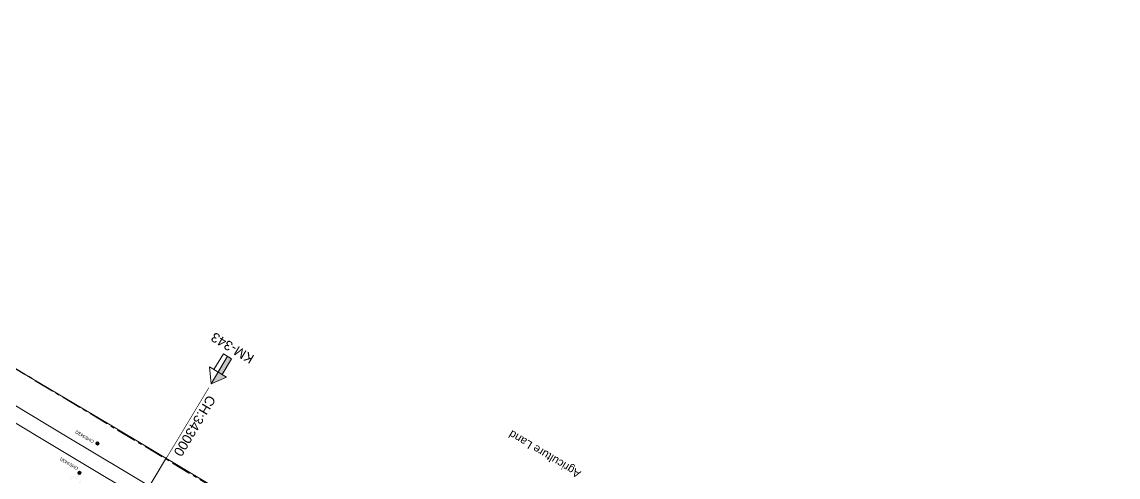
# Model space of a CAD drawing. Header units: metres. Extents: x 593168 to 611286, y 3401475 to 3412398.
# Drawn here: x 608652.3 to 608994.7, y 3403070.7 to 3403212.8 of the extents above; entities that cross this region are included whole.
import ezdxf
from ezdxf.enums import TextEntityAlignment as Align

# ---------------------------------------------------------------- set-up
doc = ezdxf.new("R2010")
doc.units = ezdxf.units.M
doc.header["$MEASUREMENT"] = 0
doc.linetypes.add('CENTER', pattern=[2, 1.25, -0.25, 0.25, -0.25])
doc.linetypes.add('PHANTOM2', pattern=[1.25, 0.625, -0.125, 0.125, -0.125, 0.125, -0.125])
for name, color, linetype, lineweight in [('Existing IR Chainage', 7, 'Continuous', 0), ('Existing IR Track', 143, 'Continuous', 0), ('Fence', 251, 'F-LINE', 0), ('KM STONE', 7, 'Continuous', 0), ('OHE MAST', 8, 'Continuous', 0), ('OHE MAST TEXT', 8, 'Continuous', 0), ('Side Details', 251, 'Continuous', 0)]:
    doc.layers.add(name, color=color, linetype=linetype, lineweight=lineweight)
doc.layers.add('Existing Railway Boundary', color=7, linetype='CENTER')
doc.layers.add('MATCH LINE', color=7, linetype='Continuous')
doc.styles.get("Standard").update_dxf_attribs({"font": 'arial_0.ttf'})
doc.styles.add('Style-Arial', font='arial_0.ttf')
doc.linetypes.add('F-LINE', pattern='A,0.6,["X",Standard,S=0.3,R=0,X=0,Y=-0.15],0.1', length=0.7)

# ---------------------------------------------------------------- blocks, each defined once
blk = doc.blocks.new('KM POST PLAN')
h = blk.add_hatch(color=256)
h.dxf.hatch_style = 1
h.paths.add_polyline_path([(0, -8.47), (-3, -8.47), (-3, -20), (0, -20)])
h.paths.add_polyline_path([(0, -8.47), (0, 0), (-6.25, -8.47)])
for points in [[(0, 0), (-6.25, -8.47), (6.25, -8.47)], [(0, 0), (0, -20)], [(0, 0), (6.25, -8.47)], [(3, -8.47), (3, -20), (-3, -20), (-3, -8.47)]]:
    blk.add_lwpolyline(points)
at = {"style": 'Style-Arial'}
blk.add_attdef('KM-POST', text='', height=6, dxfattribs=at).set_placement((0, -26, -263.95), align=Align.MIDDLE_CENTER)
blk = doc.blocks.new('OHE MAST')
h = blk.add_hatch(color=256)
h.dxf.hatch_style = 1
edge = h.paths.add_edge_path()
edge.add_arc((0, 0), 0.514, 0, 360)
at = {"const_width": 0.01}
for points in [[(1.5, 3.5), (1.5, 2), (-1.5, 2), (-1.5, 3.5)], [(0, 2), (0, 0)]]:
    blk.add_lwpolyline(points, dxfattribs=at)
blk.add_circle((0, 0), 0.514)

msp = doc.modelspace()

# ---------------------------------------------------------------- linework, layer by layer
at = {"layer": 'Existing IR Chainage', "color": 7, "linetype": 'Continuous', "lineweight": 13, "flags": 128}
msp.add_lwpolyline([(608697.4451, 3403076.7382), (608689.7374, 3403063.8699)], dxfattribs=at)
at = {"layer": 'Existing IR Track', "flags": 128}
for points in [[(609003.7495, 3402881.113), (608987.6216, 3402890.7851), (608971.4491, 3402900.4839), (608954.7441, 3402910.5111), (608937.9969, 3402920.5636), (608922.3856, 3402929.9262), (608906.8122, 3402939.266), (608888.9739, 3402949.9755), (608871.1832, 3402960.6563), (608855.3075, 3402970.1804), (608839.4351, 3402979.7026), (608823.5078, 3402989.2406), (608807.4961, 3402998.8292), (608791.2454, 3403008.5467), (608774.8836, 3403018.3306), (608758.4058, 3403028.2158), (608741.6115, 3403038.2906), (608726.8185, 3403047.1282), (608711.7392, 3403056.1368), (608697.9145, 3403064.4227), (608684.0693, 3403072.7208), (608666.4562, 3403083.2736), (608648.8273, 3403093.8359)], [(609001.423, 3402877.306), (608985.3338, 3402886.9608), (608969.4656, 3402896.4829), (608952.4589, 3402906.6904), (608935.5313, 3402916.8504), (608920.0972, 3402926.1004), (608904.6384, 3402935.3653), (608886.6532, 3402946.1006), (608869.0197, 3402956.626), (608852.9701, 3402966.2707), (608837.1052, 3402975.8047), (608821.1647, 3402985.3265), (608805.2294, 3402994.8451), (608788.8859, 3403004.6021), (608772.4794, 3403014.3967), (608756.0229, 3403024.2361), (608739.7463, 3403033.9681), (608724.4219, 3403043.1203), (608709.2912, 3403052.1569), (608695.514, 3403060.41), (608664.0519, 3403079.2546), (608646.5378, 3403089.7438)]]:
    msp.add_lwpolyline(points, dxfattribs=at)
at = {"layer": 'Existing Railway Boundary', "ltscale": 5}
msp.add_lwpolyline([(610412.2426, 3402047.4072), (610348.1708, 3402084.3155), (610255.6699, 3402141.9633), (610098.8011, 3402235.9968), (610097.6409, 3402236.5907), (610096.8654, 3402237.0016), (610095.7382, 3402237.4658), (610093.9073, 3402238.4592), (608296.8511, 3403316.4743), (608263.9541, 3403378.7593), (608188.5487, 3403419.3953), (608142.2829, 3403445.4311)], dxfattribs=at)
at = {"layer": 'Fence'}
msp.add_lwpolyline([(608372.1017, 3403313.3551), (608381.8617, 3403288.2371), (608369.5508, 3403278.9481), (608367.1131, 3403271.5311), (608370.3664, 3403268.909), (608376.3973, 3403268.3341), (608386.7125, 3403262.4563), (608551.2206, 3403164.1511), (608632.2893, 3403115.0721), (608679.3088, 3403087.3195), (608791.5813, 3403020.1173), (608819.8372, 3403003.1193), (608873.6228, 3402970.6534), (608890.3422, 3402960.78), (608889.8609, 3402959.7253), (608927.3124, 3402936.2233), (609022.9823, 3402879.9395), (609070.4179, 3402852.2172), (609088.9237, 3402841.3128), (609133.9252, 3402812.673), (609144.8227, 3402808.4816)], dxfattribs=at)
at = {"layer": 'MATCH LINE', "linetype": 'PHANTOM2', "ltscale": 15, "const_width": 0.2}
msp.add_lwpolyline([(608710.6992, 3403098.5657), (608654.1057, 3403004.7243)], dxfattribs=at)

# ---------------------------------------------------------------- block references
at = {"layer": 'KM STONE', "xscale": 0.5, "yscale": 0.5, "zscale": 0.5, "rotation": 148.9903102435466}
msp.add_blockref('KM POST PLAN', (608711.3769, 3403099.8145), dxfattribs=at).add_auto_attribs({'KM-POST': 'KM-343'})
at = {"layer": 'OHE MAST', "rotation": 149.0208306544456}
for p in [(608675.9063, 3403081.1816), (608670.287, 3403071.9346)]:
    msp.add_blockref('OHE MAST', p, dxfattribs=at)

# ---------------------------------------------------------------- texts
at = {"layer": 'Existing IR Chainage', "color": 7, "lineweight": 0, "insert": (608700.8294, 3403077.5669), "char_height": 3, "attachment_point": 6, "rotation": 239.080006, "line_spacing_factor": 0.6003, "style": 'Style-Arial'}
msp.add_mtext('CH:343000', dxfattribs=at)
at = {"layer": 'OHE MAST TEXT'}
for s, p in [('OHE343/2', (608674.8938, 3403082.0017, 266.723)), ('OHE343/1', (608670.0059, 3403073.5813, 266.963))]:
    msp.add_text(s, height=1, rotation=149, dxfattribs=at).set_placement(p)
at = {"layer": 'Side Details'}
msp.add_text('Agriculture Land', height=2.5, rotation=149, dxfattribs=at).set_placement((608827.1504, 3403072.314, 156.3202))

doc.saveas('drawing.dxf')
